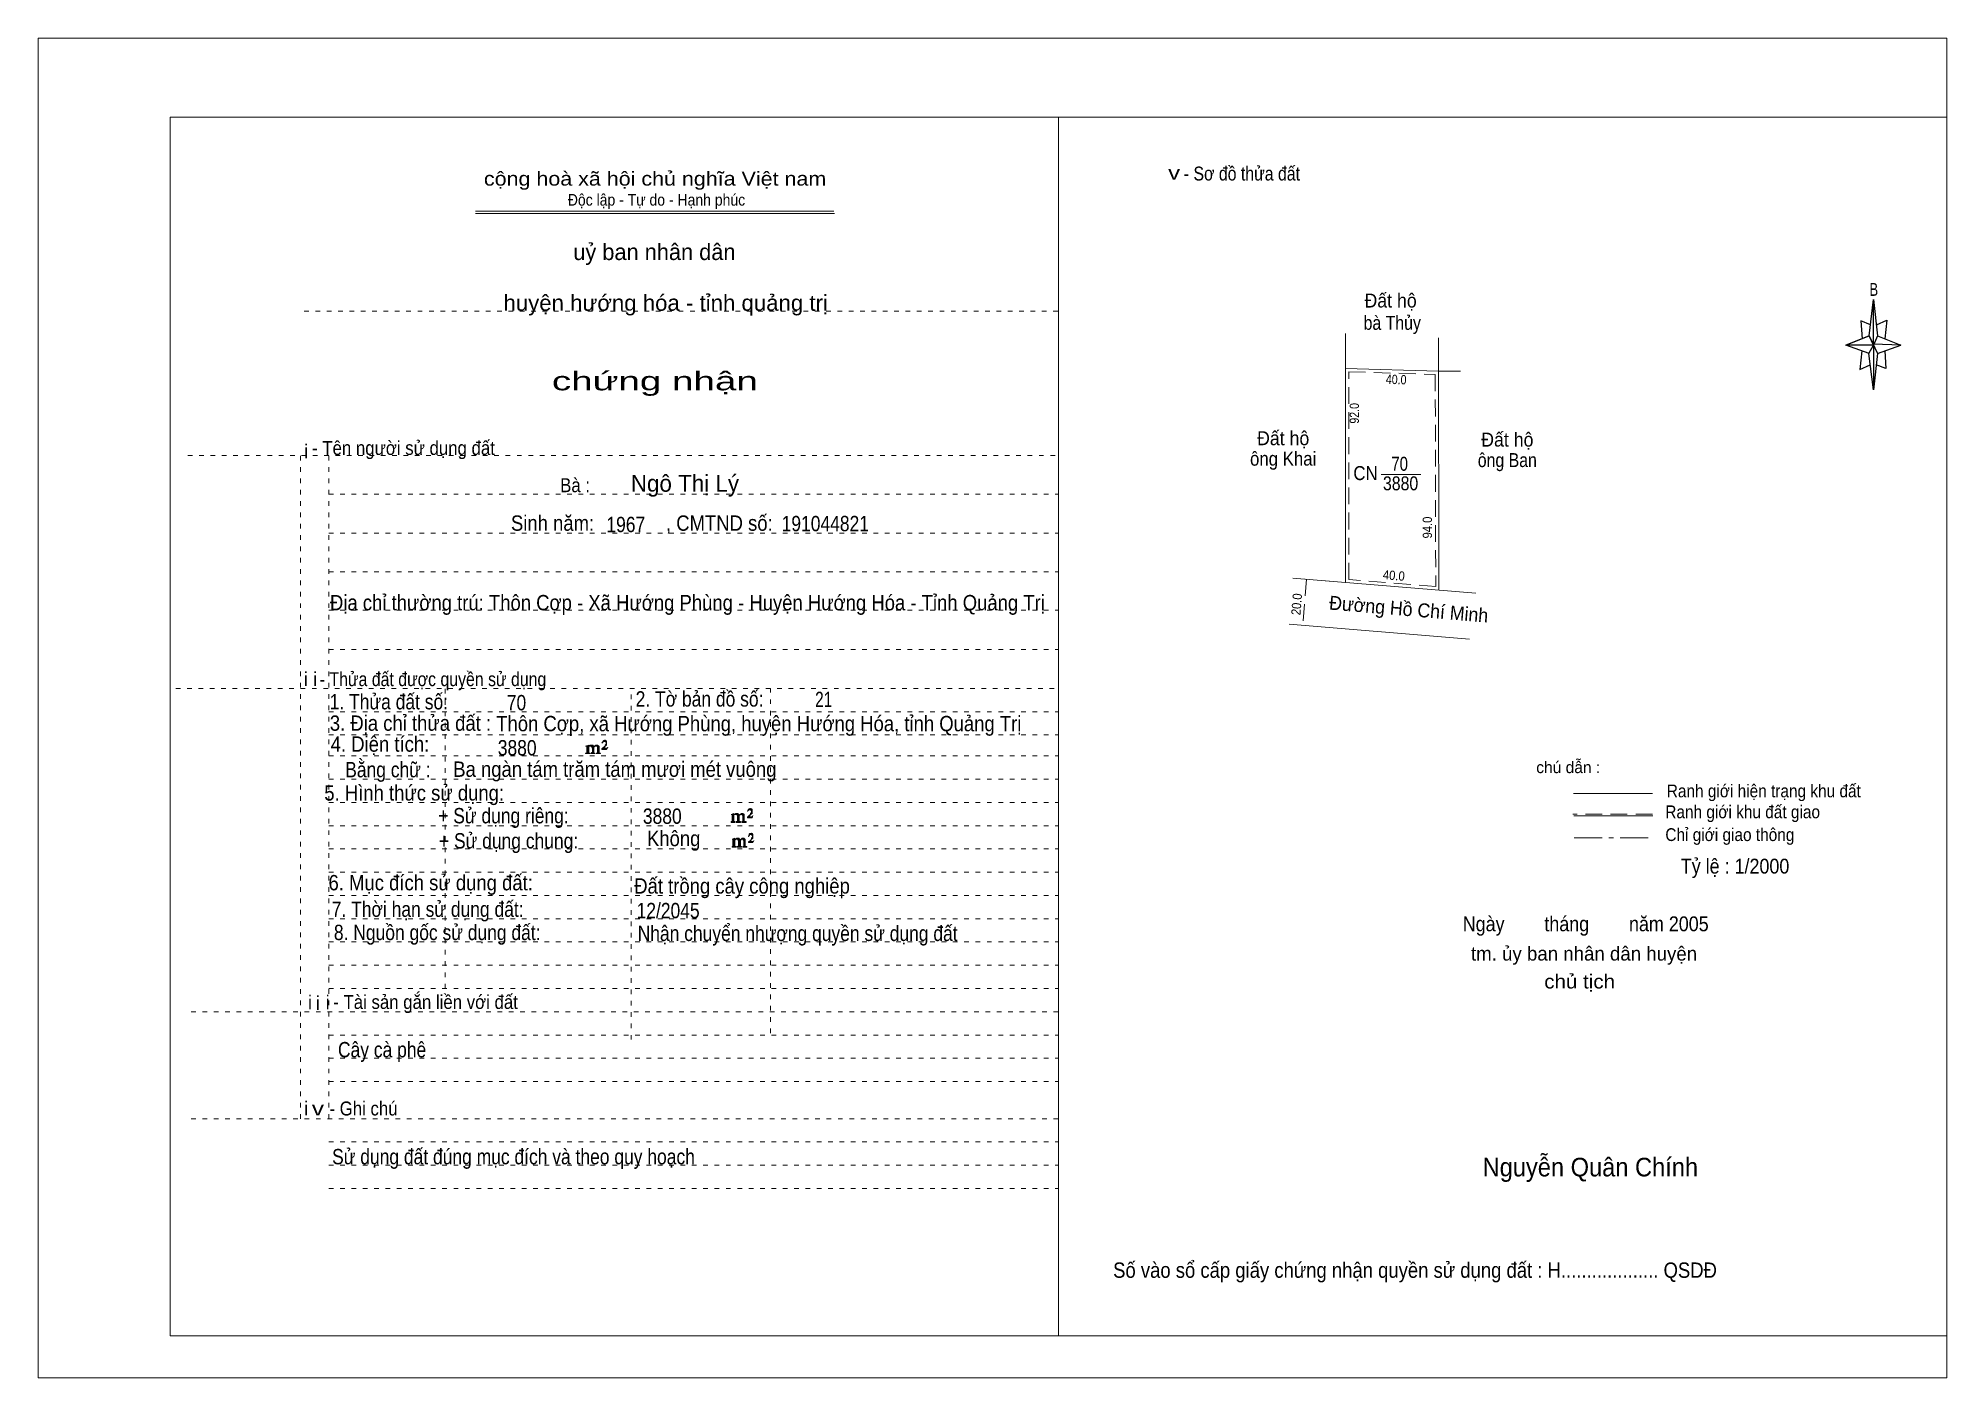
# Model space of a CAD drawing. Header units: centimetres. Extents: x -0.5 to 40.6, y -0.5 to 28.3.
import ezdxf
from ezdxf.enums import TextEntityAlignment as Align

# ---------------------------------------------------------------- set-up
doc = ezdxf.new("R2010")
doc.units = ezdxf.units.CM
doc.header["$LTSCALE"] = 0.12
for name, pattern in [('DOT_DASHED', [7.7, 5, -1.2, 0.3, -1.2]), ('DOTTED', [1.5, 0.3, -1.2]), ('MEDIUM_DASHED', [4.5, 3, -1.5])]:
    doc.linetypes.add(name, pattern=pattern)
for name, color, linetype, lineweight in [('1', 7, 'DOTTED', 13), ('5', 7, 'Continuous', 13), ('50', 7, 'Continuous', 25)]:
    doc.layers.add(name, color=color, linetype=linetype, lineweight=lineweight)

msp = doc.modelspace()

# ---------------------------------------------------------------- hatches: boundary and pattern name
at = {"layer": '50'}
for points in [[(11.74, 12.97), (11.77, 13.02), (11.77, 13.02), (11.76, 13), (11.74, 13), (11.73, 13), (11.68, 13), (11.71, 13.04), (11.72, 13.05), (11.74, 13.06), (11.74, 13.08), (11.74, 13.1), (11.74, 13.12), (11.74, 13.13), (11.74, 13.15), (11.73, 13.16), (11.72, 13.16), (11.71, 13.17), (11.7, 13.17), (11.68, 13.16), (11.68, 13.16), (11.67, 13.15), (11.66, 13.13), (11.64, 13.11), (11.66, 13.11), (11.66, 13.13), (11.67, 13.13), (11.68, 13.14), (11.7, 13.14), (11.71, 13.14), (11.72, 13.13), (11.73, 13.13), (11.73, 13.1), (11.73, 13.08), (11.71, 13.06), (11.71, 13.04), (11.7, 13.03), (11.64, 12.98), (11.64, 12.97)], [(11.32, 12.91), (11.32, 12.9), (11.32, 12.89), (11.3, 12.89), (11.29, 12.89), (11.29, 12.88), (11.38, 12.88), (11.38, 12.89), (11.37, 12.89), (11.36, 12.89), (11.36, 12.9), (11.36, 12.91), (11.36, 13.02), (11.36, 13.03), (11.37, 13.04), (11.39, 13.04), (11.4, 13.04), (11.41, 13.04), (11.42, 13.03), (11.44, 13), (11.44, 12.91), (11.42, 12.9), (11.42, 12.89), (11.41, 12.89), (11.4, 12.89), (11.4, 12.88), (11.49, 12.88), (11.49, 12.89), (11.48, 12.89), (11.47, 12.89), (11.47, 12.9), (11.47, 12.91), (11.47, 13.02), (11.49, 13.04), (11.5, 13.04), (11.51, 13.04), (11.54, 13.04), (11.54, 13.03), (11.55, 13.02), (11.55, 13), (11.55, 12.91), (11.55, 12.9), (11.54, 12.89), (11.54, 12.89), (11.52, 12.89), (11.52, 12.88), (11.61, 12.88), (11.61, 12.89), (11.6, 12.89), (11.59, 12.89), (11.58, 12.9), (11.58, 12.91), (11.58, 12.98), (11.58, 13.03), (11.58, 13.04), (11.57, 13.05), (11.55, 13.06), (11.52, 13.06), (11.51, 13.06), (11.49, 13.05), (11.46, 13.03), (11.46, 13.04), (11.45, 13.06), (11.44, 13.06), (11.42, 13.06), (11.4, 13.06), (11.39, 13.06), (11.37, 13.04), (11.36, 13.04), (11.36, 13.03), (11.36, 13.03), (11.36, 13.04), (11.36, 13.06), (11.29, 13.04), (11.29, 13.04), (11.3, 13.04), (11.32, 13.03), (11.32, 13.02), (11.32, 13.01)], [(14.44, 11.44), (14.44, 11.43), (14.44, 11.42), (14.43, 11.42), (14.42, 11.42), (14.42, 11.4), (14.5, 11.4), (14.5, 11.42), (14.49, 11.42), (14.48, 11.42), (14.48, 11.43), (14.48, 11.44), (14.48, 11.55), (14.48, 11.56), (14.49, 11.57), (14.52, 11.57), (14.53, 11.57), (14.54, 11.57), (14.55, 11.56), (14.56, 11.52), (14.56, 11.44), (14.55, 11.43), (14.55, 11.42), (14.54, 11.42), (14.53, 11.42), (14.53, 11.4), (14.62, 11.4), (14.62, 11.42), (14.6, 11.42), (14.59, 11.42), (14.59, 11.43), (14.59, 11.44), (14.59, 11.55), (14.62, 11.57), (14.63, 11.57), (14.64, 11.57), (14.66, 11.57), (14.66, 11.56), (14.67, 11.55), (14.67, 11.52), (14.67, 11.44), (14.67, 11.43), (14.66, 11.42), (14.66, 11.42), (14.65, 11.42), (14.65, 11.4), (14.74, 11.4), (14.74, 11.42), (14.72, 11.42), (14.71, 11.42), (14.7, 11.43), (14.7, 11.44), (14.7, 11.51), (14.7, 11.56), (14.7, 11.57), (14.69, 11.58), (14.67, 11.59), (14.65, 11.59), (14.64, 11.59), (14.62, 11.58), (14.58, 11.56), (14.58, 11.57), (14.57, 11.59), (14.56, 11.59), (14.55, 11.59), (14.53, 11.59), (14.52, 11.59), (14.49, 11.57), (14.48, 11.57), (14.48, 11.56), (14.48, 11.56), (14.48, 11.57), (14.48, 11.59), (14.42, 11.57), (14.42, 11.57), (14.43, 11.57), (14.44, 11.56), (14.44, 11.55), (14.44, 11.54)], [(14.87, 11.5), (14.89, 11.55), (14.89, 11.55), (14.88, 11.52), (14.87, 11.52), (14.86, 11.52), (14.8, 11.52), (14.84, 11.57), (14.85, 11.58), (14.87, 11.59), (14.87, 11.61), (14.87, 11.62), (14.87, 11.65), (14.87, 11.66), (14.87, 11.68), (14.86, 11.69), (14.85, 11.69), (14.84, 11.7), (14.82, 11.7), (14.8, 11.69), (14.8, 11.69), (14.79, 11.68), (14.78, 11.66), (14.77, 11.64), (14.78, 11.64), (14.78, 11.66), (14.79, 11.66), (14.8, 11.67), (14.82, 11.67), (14.84, 11.67), (14.85, 11.66), (14.86, 11.66), (14.86, 11.62), (14.86, 11.61), (14.84, 11.59), (14.84, 11.57), (14.82, 11.56), (14.77, 11.51), (14.77, 11.5)], [(14.89, 10.97), (14.91, 11.01), (14.91, 11.01), (14.9, 10.99), (14.89, 10.99), (14.88, 10.99), (14.82, 10.99), (14.86, 11.04), (14.87, 11.05), (14.89, 11.06), (14.89, 11.08), (14.89, 11.09), (14.89, 11.11), (14.89, 11.12), (14.89, 11.15), (14.88, 11.16), (14.87, 11.16), (14.86, 11.17), (14.85, 11.17), (14.82, 11.16), (14.82, 11.16), (14.81, 11.15), (14.8, 11.12), (14.79, 11.1), (14.8, 11.1), (14.8, 11.12), (14.81, 11.12), (14.82, 11.14), (14.85, 11.14), (14.86, 11.14), (14.87, 11.12), (14.88, 11.12), (14.88, 11.09), (14.88, 11.08), (14.86, 11.06), (14.86, 11.04), (14.85, 11.02), (14.79, 10.98), (14.79, 10.97)], [(14.46, 10.9), (14.46, 10.89), (14.46, 10.88), (14.45, 10.88), (14.44, 10.88), (14.44, 10.87), (14.53, 10.87), (14.53, 10.88), (14.52, 10.88), (14.5, 10.88), (14.5, 10.89), (14.5, 10.9), (14.5, 11.01), (14.5, 11.02), (14.52, 11.04), (14.54, 11.04), (14.55, 11.04), (14.56, 11.04), (14.57, 11.02), (14.58, 10.99), (14.58, 10.9), (14.57, 10.89), (14.57, 10.88), (14.56, 10.88), (14.55, 10.88), (14.55, 10.87), (14.64, 10.87), (14.64, 10.88), (14.63, 10.88), (14.62, 10.88), (14.62, 10.89), (14.62, 10.9), (14.62, 11.01), (14.64, 11.04), (14.65, 11.04), (14.66, 11.04), (14.68, 11.04), (14.68, 11.02), (14.69, 11.01), (14.69, 10.99), (14.69, 10.9), (14.69, 10.89), (14.68, 10.88), (14.68, 10.88), (14.67, 10.88), (14.67, 10.87), (14.76, 10.87), (14.76, 10.88), (14.75, 10.88), (14.74, 10.88), (14.72, 10.89), (14.72, 10.9), (14.72, 10.98), (14.72, 11.02), (14.72, 11.04), (14.71, 11.05), (14.69, 11.06), (14.67, 11.06), (14.66, 11.06), (14.64, 11.05), (14.6, 11.02), (14.6, 11.04), (14.59, 11.06), (14.58, 11.06), (14.57, 11.06), (14.55, 11.06), (14.54, 11.06), (14.52, 11.04), (14.5, 11.04), (14.5, 11.02), (14.5, 11.02), (14.5, 11.04), (14.5, 11.06), (14.44, 11.04), (14.44, 11.04), (14.45, 11.04), (14.46, 11.02), (14.46, 11.01), (14.46, 11)]]:
    msp.add_hatch(color=256, dxfattribs=at).paths.add_polyline_path(points)

# ---------------------------------------------------------------- linework, layer by layer
at = {"layer": '1', "linetype": 'Continuous'}
for p, q in [((2.36, 0.36), (2.36, 26.56)), ((2.36, 26.56), (40.56, 26.56)), ((21.46, 0.36), (21.46, 26.56)), ((40.56, 0.36), (40.56, 26.56)), ((8.92, 24.54), (16.63, 24.54)), ((8.92, 24.49), (16.64, 24.49)), ((2.36, 0.36), (40.56, 0.36))]:
    msp.add_line(p, q, dxfattribs=at)
at = {"layer": '1'}
for p, q in [((5.24, 22.39), (21.46, 22.39)), ((2.74, 19.29), (21.46, 19.29)), ((5.16, 5.03), (5.16, 19.29)), ((5.77, 5.03), (5.77, 19.29)), ((5.77, 18.46), (21.46, 18.46)), ((5.77, 17.62), (21.46, 17.62)), ((5.77, 16.79), (21.46, 16.79)), ((5.77, 15.96), (21.46, 15.96)), ((5.77, 15.12), (21.46, 15.12)), ((2.48, 14.28), (21.46, 14.28)), ((8.27, 7.83), (8.27, 14.28)), ((12.27, 6.73), (12.27, 14.28)), ((15.27, 6.87), (15.27, 14.28)), ((5.77, 13.78), (21.46, 13.78)), ((5.77, 13.28), (21.46, 13.28)), ((5.77, 12.83), (21.46, 12.83)), ((5.77, 12.33), (21.46, 12.33)), ((5.77, 11.83), (21.46, 11.83)), ((5.77, 11.33), (21.46, 11.33)), ((5.77, 10.83), (21.46, 10.83)), ((5.77, 10.33), (21.46, 10.33)), ((5.77, 9.83), (21.46, 9.83)), ((5.77, 9.33), (21.46, 9.33)), ((5.77, 8.83), (21.46, 8.83)), ((5.77, 8.33), (21.46, 8.33)), ((5.77, 7.83), (21.46, 7.83)), ((2.81, 7.33), (21.46, 7.33)), ((5.77, 6.83), (21.46, 6.83)), ((5.77, 6.33), (21.46, 6.33)), ((5.77, 5.83), (21.46, 5.83)), ((2.81, 5.03), (21.46, 5.03)), ((5.77, 4.53), (21.46, 4.53)), ((5.77, 4.03), (21.46, 4.03)), ((5.77, 3.53), (21.46, 3.53))]:
    msp.add_line(p, q, dxfattribs=at)
at = {"layer": '1', "linetype": 'Continuous'}
msp.add_lwpolyline([(-0.48, -0.54), (40.56, -0.54), (40.56, 28.26), (-0.48, 28.26)], close=True, dxfattribs=at)
at = {"layer": '5'}
for p, q in [((27.63, 16.56), (27.63, 21.91)), ((29.63, 21.82), (29.64, 16.4)), ((27.63, 21.16), (29.63, 21.1)), ((29.63, 21.1), (30.1, 21.1)), ((28.4, 18.88), (29.25, 18.88)), ((26.42, 15.66), (30.3, 15.34))]:
    msp.add_line(p, q, dxfattribs=at)
at = {"layer": '5', "linetype": 'MEDIUM_DASHED'}
msp.add_line((26.79, 16.63), (26.71, 15.64), dxfattribs=at)
msp.add_lwpolyline([(27.7, 16.62), (27.7, 21.09), (29.56, 21.03), (29.57, 16.47)], close=True, dxfattribs=at)
at = {"layer": '5'}
msp.add_lwpolyline([(30.43, 16.33), (26.5, 16.65), (27.63, 16.56)], dxfattribs=at)
at = {"layer": '50'}
for p, q in [((38.89, 21.86), (38.98, 22.64)), ((39.07, 21.86), (39.57, 21.66)), ((38.89, 21.48), (38.39, 21.66)), ((39.07, 21.48), (38.98, 20.7)), ((39.23, 21.54), (39.25, 21.16)), ((39.25, 21.16), (39.04, 21.24))]:
    msp.add_line(p, q, dxfattribs=at)
at = {"layer": '50', "lineweight": 13}
for p, q in [((34.23, 12.02), (32.53, 12.02)), ((34.24, 11.54), (32.54, 11.54))]:
    msp.add_line(p, q, dxfattribs=at)
at = {"layer": '50', "linetype": 'MEDIUM_DASHED', "lineweight": 13}
msp.add_line((34.23, 11.58), (32.52, 11.58), dxfattribs=at)
at = {"layer": '50', "linetype": 'DOT_DASHED', "lineweight": 13}
msp.add_line((32.55, 11.07), (34.26, 11.07), dxfattribs=at)
at = {"layer": '50'}
for points in [[(38.98, 22.64), (39.07, 21.86), (38.98, 21.66)], [(38.98, 21.66), (38.39, 21.66), (38.89, 21.86), (39.07, 21.48), (39.57, 21.66), (38.98, 21.68)], [(38.98, 21.66), (38.98, 20.7), (38.88, 21.48)]]:
    msp.add_lwpolyline(points, close=True, dxfattribs=at)
for points in [[(38.92, 22.1), (38.71, 22.18), (38.74, 21.8)], [(39.05, 22.1), (39.27, 22.2), (39.23, 21.8)], [(38.98, 21.66), (38.89, 21.86), (38.39, 21.66)], [(38.73, 21.54), (38.69, 21.14), (38.91, 21.24)], [(38.98, 21.66), (39.07, 21.48), (39.57, 21.66)]]:
    msp.add_lwpolyline(points, dxfattribs=at)
at = {"layer": '50', "lineweight": 13}
for points in [[(11.74, 12.97), (11.77, 13.02), (11.77, 13.02), (11.76, 13), (11.74, 13), (11.73, 13), (11.68, 13), (11.71, 13.04), (11.72, 13.05), (11.74, 13.06), (11.74, 13.08), (11.74, 13.1), (11.74, 13.12), (11.74, 13.13), (11.74, 13.15), (11.73, 13.16), (11.72, 13.16), (11.71, 13.17), (11.7, 13.17), (11.68, 13.16), (11.68, 13.16), (11.67, 13.15), (11.66, 13.13), (11.64, 13.11), (11.66, 13.11), (11.66, 13.13), (11.67, 13.13), (11.68, 13.14), (11.7, 13.14), (11.71, 13.14), (11.72, 13.13), (11.73, 13.13), (11.73, 13.1), (11.73, 13.08), (11.71, 13.06), (11.71, 13.04), (11.7, 13.03), (11.64, 12.98), (11.64, 12.97)], [(11.32, 12.91), (11.32, 12.9), (11.32, 12.89), (11.3, 12.89), (11.29, 12.89), (11.29, 12.88), (11.38, 12.88), (11.38, 12.89), (11.37, 12.89), (11.36, 12.89), (11.36, 12.9), (11.36, 12.91), (11.36, 13.02), (11.36, 13.03), (11.37, 13.04), (11.39, 13.04), (11.4, 13.04), (11.41, 13.04), (11.42, 13.03), (11.44, 13), (11.44, 12.91), (11.42, 12.9), (11.42, 12.89), (11.41, 12.89), (11.4, 12.89), (11.4, 12.88), (11.49, 12.88), (11.49, 12.89), (11.48, 12.89), (11.47, 12.89), (11.47, 12.9), (11.47, 12.91), (11.47, 13.02), (11.49, 13.04), (11.5, 13.04), (11.51, 13.04), (11.54, 13.04), (11.54, 13.03), (11.55, 13.02), (11.55, 13), (11.55, 12.91), (11.55, 12.9), (11.54, 12.89), (11.54, 12.89), (11.52, 12.89), (11.52, 12.88), (11.61, 12.88), (11.61, 12.89), (11.6, 12.89), (11.59, 12.89), (11.58, 12.9), (11.58, 12.91), (11.58, 12.98), (11.58, 13.03), (11.58, 13.04), (11.57, 13.05), (11.55, 13.06), (11.52, 13.06), (11.51, 13.06), (11.49, 13.05), (11.46, 13.03), (11.46, 13.04), (11.45, 13.06), (11.44, 13.06), (11.42, 13.06), (11.4, 13.06), (11.39, 13.06), (11.37, 13.04), (11.36, 13.04), (11.36, 13.03), (11.36, 13.03), (11.36, 13.04), (11.36, 13.06), (11.29, 13.04), (11.29, 13.04), (11.3, 13.04), (11.32, 13.03), (11.32, 13.02), (11.32, 13.01)], [(14.44, 11.44), (14.44, 11.43), (14.44, 11.42), (14.43, 11.42), (14.42, 11.42), (14.42, 11.4), (14.5, 11.4), (14.5, 11.42), (14.49, 11.42), (14.48, 11.42), (14.48, 11.43), (14.48, 11.44), (14.48, 11.55), (14.48, 11.56), (14.49, 11.57), (14.52, 11.57), (14.53, 11.57), (14.54, 11.57), (14.55, 11.56), (14.56, 11.52), (14.56, 11.44), (14.55, 11.43), (14.55, 11.42), (14.54, 11.42), (14.53, 11.42), (14.53, 11.4), (14.62, 11.4), (14.62, 11.42), (14.6, 11.42), (14.59, 11.42), (14.59, 11.43), (14.59, 11.44), (14.59, 11.55), (14.62, 11.57), (14.63, 11.57), (14.64, 11.57), (14.66, 11.57), (14.66, 11.56), (14.67, 11.55), (14.67, 11.52), (14.67, 11.44), (14.67, 11.43), (14.66, 11.42), (14.66, 11.42), (14.65, 11.42), (14.65, 11.4), (14.74, 11.4), (14.74, 11.42), (14.72, 11.42), (14.71, 11.42), (14.7, 11.43), (14.7, 11.44), (14.7, 11.51), (14.7, 11.56), (14.7, 11.57), (14.69, 11.58), (14.67, 11.59), (14.65, 11.59), (14.64, 11.59), (14.62, 11.58), (14.58, 11.56), (14.58, 11.57), (14.57, 11.59), (14.56, 11.59), (14.55, 11.59), (14.53, 11.59), (14.52, 11.59), (14.49, 11.57), (14.48, 11.57), (14.48, 11.56), (14.48, 11.56), (14.48, 11.57), (14.48, 11.59), (14.42, 11.57), (14.42, 11.57), (14.43, 11.57), (14.44, 11.56), (14.44, 11.55), (14.44, 11.54)], [(14.87, 11.5), (14.89, 11.55), (14.89, 11.55), (14.88, 11.52), (14.87, 11.52), (14.86, 11.52), (14.8, 11.52), (14.84, 11.57), (14.85, 11.58), (14.87, 11.59), (14.87, 11.61), (14.87, 11.62), (14.87, 11.65), (14.87, 11.66), (14.87, 11.68), (14.86, 11.69), (14.85, 11.69), (14.84, 11.7), (14.82, 11.7), (14.8, 11.69), (14.8, 11.69), (14.79, 11.68), (14.78, 11.66), (14.77, 11.64), (14.78, 11.64), (14.78, 11.66), (14.79, 11.66), (14.8, 11.67), (14.82, 11.67), (14.84, 11.67), (14.85, 11.66), (14.86, 11.66), (14.86, 11.62), (14.86, 11.61), (14.84, 11.59), (14.84, 11.57), (14.82, 11.56), (14.77, 11.51), (14.77, 11.5)], [(14.89, 10.97), (14.91, 11.01), (14.91, 11.01), (14.9, 10.99), (14.89, 10.99), (14.88, 10.99), (14.82, 10.99), (14.86, 11.04), (14.87, 11.05), (14.89, 11.06), (14.89, 11.08), (14.89, 11.09), (14.89, 11.11), (14.89, 11.12), (14.89, 11.15), (14.88, 11.16), (14.87, 11.16), (14.86, 11.17), (14.85, 11.17), (14.82, 11.16), (14.82, 11.16), (14.81, 11.15), (14.8, 11.12), (14.79, 11.1), (14.8, 11.1), (14.8, 11.12), (14.81, 11.12), (14.82, 11.14), (14.85, 11.14), (14.86, 11.14), (14.87, 11.12), (14.88, 11.12), (14.88, 11.09), (14.88, 11.08), (14.86, 11.06), (14.86, 11.04), (14.85, 11.02), (14.79, 10.98), (14.79, 10.97)], [(14.46, 10.9), (14.46, 10.89), (14.46, 10.88), (14.45, 10.88), (14.44, 10.88), (14.44, 10.87), (14.53, 10.87), (14.53, 10.88), (14.52, 10.88), (14.5, 10.88), (14.5, 10.89), (14.5, 10.9), (14.5, 11.01), (14.5, 11.02), (14.52, 11.04), (14.54, 11.04), (14.55, 11.04), (14.56, 11.04), (14.57, 11.02), (14.58, 10.99), (14.58, 10.9), (14.57, 10.89), (14.57, 10.88), (14.56, 10.88), (14.55, 10.88), (14.55, 10.87), (14.64, 10.87), (14.64, 10.88), (14.63, 10.88), (14.62, 10.88), (14.62, 10.89), (14.62, 10.9), (14.62, 11.01), (14.64, 11.04), (14.65, 11.04), (14.66, 11.04), (14.68, 11.04), (14.68, 11.02), (14.69, 11.01), (14.69, 10.99), (14.69, 10.9), (14.69, 10.89), (14.68, 10.88), (14.68, 10.88), (14.67, 10.88), (14.67, 10.87), (14.76, 10.87), (14.76, 10.88), (14.75, 10.88), (14.74, 10.88), (14.72, 10.89), (14.72, 10.9), (14.72, 10.98), (14.72, 11.02), (14.72, 11.04), (14.71, 11.05), (14.69, 11.06), (14.67, 11.06), (14.66, 11.06), (14.64, 11.05), (14.6, 11.02), (14.6, 11.04), (14.59, 11.06), (14.58, 11.06), (14.57, 11.06), (14.55, 11.06), (14.54, 11.06), (14.52, 11.04), (14.5, 11.04), (14.5, 11.02), (14.5, 11.02), (14.5, 11.04), (14.5, 11.06), (14.44, 11.04), (14.44, 11.04), (14.45, 11.04), (14.46, 11.02), (14.46, 11.01), (14.46, 11)]]:
    msp.add_lwpolyline(points, close=True, dxfattribs=at)

# ---------------------------------------------------------------- texts
at = {"layer": '1'}
for s, height, width, p in [('v', 0.3, 1.3, (23.945, 25.22)), ('- Sơ đồ thửa đất ', 0.3, 0.85, (25.45, 25.2)), ('cộng hoà xã hội chủ nghĩa Việt nam', 0.3, 1.15, (12.785, 25.09)), ('Độc lập - Tự do - Hạnh phúc', 0.25, 0.9, (12.815, 24.66)), ('chứng nhận', 0.4, 1.55, (12.78, 20.69)), ('- Tên người sử dụng đất', 0.3, 0.9, (7.375, 19.3)), ('- Thửa đất được quyền sử dụng', 0.3, 0.85, (8.01, 14.33)), ('- Tài sản gắn liền với đất ', 0.3, 0.9, (7.9, 7.39)), ('- Ghi chú', 0.3, 0.9, (6.515, 5.1)), ('v', 0.3, 1.3, (5.535, 5.1))]:
    msp.add_text(s, height=height, dxfattribs=dict(at, width=width)).set_placement(p, align=Align.CENTER)
for s, height, p in [('uỷ ban nhân dân', 0.35, (12.77, 23.49)), ('i', 0.3, (5.285, 19.23)), ('i', 0.3, (5.275, 14.33)), ('i', 0.3, (5.475, 14.33)), ('i', 0.3, (5.365, 7.38)), ('i', 0.3, (5.535, 7.37)), ('i', 0.3, (5.745, 7.38)), ('i', 0.3, (5.285, 5.1))]:
    msp.add_text(s, height=height, dxfattribs=at).set_placement(p, align=Align.CENTER)
at = {"layer": '5'}
for s, width, p in [('Đất hộ', 0.95, (28.6, 22.47)), ('bà Thủy', 0.85, (28.635, 21.99)), ('Đất hộ', 0.95, (26.29, 19.51)), ('Đất hộ', 0.95, (31.11, 19.48)), ('ông Khai', 0.9, (26.29, 19.07)), ('ông Ban', 0.85, (31.11, 19.04)), ('CN', 0.9, (28.06, 18.76)), ('70', 0.8, (28.795, 18.96)), ('3880', 0.85, (28.815, 18.54))]:
    msp.add_text(s, height=0.3, dxfattribs=dict(at, width=width)).set_placement(p, align=Align.CENTER)
for s, height, rotation, width, p in [('40.0', 0.1999, 358.282, 0.85, (28.717, 20.823)), ('92.0', 0.2, 90, 0.85, (27.92, 20.195)), ('94.0', 0.2, 90.106, 0.9, (29.49, 17.74)), ('40.0', 0.2, 355.345, 0.9, (28.662, 16.611)), ('20.0', 0.2, 85.38, 0.9, (26.679, 16.082)), ('Đường Hồ Chí Minh', 0.3, 355.285, 0.95, (28.978, 15.836))]:
    msp.add_text(s, height=height, rotation=rotation, dxfattribs=dict(at, width=width)).set_placement(p, align=Align.CENTER)
at = {"layer": '50'}
for s, height, width, p in [('B', 0.276, 0.75, (38.99, 22.72)), ('  huyện hướng hóa - tỉnh quảng trị', 0.34, 1.05, (12.88, 22.4)), ('Bà : ', 0.3, 0.9, (11.115, 18.5)), ('Sinh năm:              , CMTND số: ', 0.33, 0.9, (12.555, 17.67)), ('1967', 0.33, 0.85, (12.155, 17.64)), ('191044821', 0.33, 0.85, (16.445, 17.66)), ('Địa chỉ thường trú: Thôn Cợp - Xã Hướng Phùng - Huyện Hướng Hóa - Tỉnh Quảng Trị', 0.33, 0.9, (13.48, 15.96)), ('1. Thửa đất số:  ', 0.33, 0.85, (7.165, 13.83)), ('70', 0.33, 0.85, (9.805, 13.81)), ('2. Tờ bản đồ số:  ', 0.33, 0.85, (13.845, 13.89)), ('21', 0.33, 0.75, (16.41, 13.88)), ('3. Địa chỉ thửa đất : ', 0.33, 0.9, (7.58, 13.37)), ('Thôn Cợp, xã Hướng Phùng, huyện Hướng Hóa, tỉnh Quảng Trị', 0.33, 0.9, (15.015, 13.36)), ('4. Diện tích: ', 0.33, 0.9, (6.925, 12.92)), ('3880', 0.33, 0.85, (9.82, 12.84)), ('Bằng chữ :', 0.33, 0.85, (7.04, 12.37)), ('Ba ngàn tám trăm tám mươi mét vuông', 0.33, 0.9, (11.92, 12.38)), ('5. Hình thức sử dụng:', 0.33, 0.9, (7.605, 11.87)), ('Ranh giới hiện trạng khu đất', 0.275, 0.9, (36.625, 11.94)), ('+ Sử dụng riêng:', 0.33, 0.85, (9.525, 11.38)), ('3880', 0.33, 0.85, (12.94, 11.37)), ('Ranh giới khu đất giao', 0.275, 0.9, (36.17, 11.49)), ('+ Sử dụng chung:', 0.33, 0.85, (9.635, 10.84)), ('Không', 0.33, 0.9, (13.185, 10.89)), ('Chỉ giới giao thông', 0.275, 0.9, (35.895, 11)), ('6. Mục đích sử dụng đất:', 0.33, 0.9, (7.96, 9.94)), ('Đất trồng cây công nghiệp', 0.33, 0.9, (14.655, 9.87)), ('7. Thời hạn sử dụng đất:', 0.33, 0.85, (7.895, 9.37)), ('12/2045', 0.33, 0.85, (13.065, 9.34)), ('8. Nguồn gốc sử dụng đất:', 0.33, 0.85, (8.1, 8.87)), ('Nhận chuyển nhượng quyền sử dụng đất', 0.33, 0.85, (15.85, 8.85)), ('Ngày        tháng        năm 2005', 0.32, 0.9, (32.795, 9.06)), ('chủ tịch', 0.3, 1.1, (32.665, 7.83)), ('Cây cà phê', 0.33, 0.85, (6.915, 6.35)), ('Sử dụng đất đúng mục đích và theo quy hoạch', 0.33, 0.85, (9.74, 4.05)), ('Nguyễn Quân Chính', 0.4, 0.95, (32.895, 3.79)), ('Số vào sổ cấp giấy chứng nhận quyền sử dụng đất : H................... QSDĐ', 0.33, 0.9, (29.125, 1.61))]:
    msp.add_text(s, height=height, dxfattribs=dict(at, width=width)).set_placement(p, align=Align.CENTER)
for s, height, p in [(' Ngô Thị Lý', 0.36, (13.36, 18.51)), ('chú dẫn :', 0.25, (32.42, 12.46)), ('tm. ủy ban nhân dân huyện ', 0.3, (32.815, 8.43))]:
    msp.add_text(s, height=height, dxfattribs=at).set_placement(p, align=Align.CENTER)
at = {"layer": '50', "width": 0.9}
msp.add_text('Tỷ lệ : 1/2000', height=0.32, dxfattribs=at).set_placement((34.84, 10.3))

doc.saveas('drawing.dxf')
